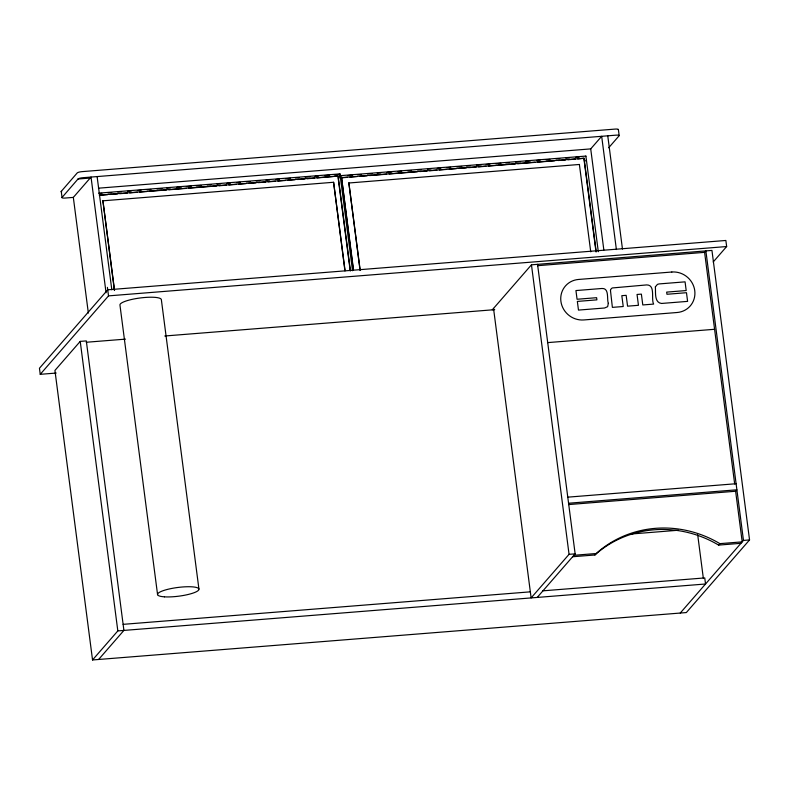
<?xml version="1.0" encoding="UTF-8"?>
<svg xmlns="http://www.w3.org/2000/svg" width="789" height="789" viewBox="0 0 789 789"><rect width="100%" height="100%" fill="white"/><g stroke="black" fill="none" stroke-linecap="round" stroke-linejoin="round"><path stroke-width="1.18" d="M585.793 161.055L585.902 160.305M618.3 129.741A4.172 0.878 -7.4 0 0 615.085 129.09L82.046 171.637A4.172 0.878 -7.4 0 0 77.233 172.919L61.128 191.53A4.172 0.878 -7.4 0 0 61.71 191.895M608.674 147.77L619.089 135.816A4.172 0.878 -7.4 0 0 615.874 135.166L82.835 177.712A4.172 0.878 -7.4 0 0 78.022 178.995L61.917 197.605A4.172 0.878 -7.4 0 0 65.043 198.059L73.328 197.398L91.031 177.061L106.061 292.749M114.415 290.46L102.895 200.682L114.543 290.322M40.239 374.321L108.517 295.875L726.649 246.543L725.86 240.467L107.728 289.8L39.45 368.246L40.239 374.321L56.216 373.049M98.625 659.466L123.912 630.411L86.307 340.907L80.222 341.39L54.934 370.445L92.54 659.959L686.331 612.56L749.55 539.923L711.944 250.419L531.461 264.818L492.257 309.86M350.415 270.696L338.126 176.055L317.109 177.939M352.525 270.735L339.941 173.886L340.227 176.095M345.069 270.696L333.589 182.269L344.941 270.844M353.324 270.035L341.538 177.604L584.067 158.244L596.198 251.671M360.04 270.223L348.846 182.87L360.169 270.085M92.54 659.959L117.827 630.904L705.534 583.998L704.745 577.923L542.566 590.862M98.438 188.186L590.714 148.894L601.672 136.3L616.387 249.551M577.755 158.954L584.067 158.244M585.428 156.607L585.892 156.074L598.309 251.701M579.402 164.605L590.734 251.819M537.506 265.696L704.597 252.352L705.869 250.902L743.465 540.416L680.246 613.053M713.207 261.978L726.649 246.543M537.546 264.335L575.142 553.848L569.056 554.332L531.125 597.914L493.529 308.4M537.21 597.431L575.142 553.848M572.617 556.748L594.926 554.973L596.188 553.523A107.551 102.343 41 0 1 719.893 543.641L742.202 541.865L735.624 491.251L736.896 489.801L568.573 503.234M594.926 554.973A107.551 102.343 41 0 1 718.631 545.1L719.893 543.641M78.003 179.014L90.173 178.048M98.664 193.147L339.941 173.886M99.424 193.581L101.87 193.384M107.994 192.901L111.673 192.605M117.798 192.112L121.467 191.816M127.591 191.332L131.27 191.037M137.394 190.553L141.063 190.257M147.188 189.764L150.867 189.478M156.991 188.985L161.883 188.591M166.785 188.206L170.463 187.91M176.588 187.417L181.48 187.032M186.382 186.638L191.283 186.253M196.185 185.859L201.077 185.464M207.201 184.981L210.88 184.685M217.005 184.192L220.673 183.906M226.798 183.413L230.477 183.117M236.601 182.634L240.27 182.338M246.395 181.855L250.074 181.559M256.198 181.066L259.867 180.77M265.992 180.287L269.67 179.991M275.795 179.507L279.464 179.211M285.588 178.718L290.49 178.334M295.392 177.939L299.061 177.643M305.185 177.16L310.087 176.766M314.989 176.371L318.657 176.085M324.782 175.592L329.684 175.207M334.575 174.813L339.477 174.418M339.704 175.72L585.892 156.074M99.266 195.12L338.126 176.055M100.302 195.248L107.649 194.656M110.105 194.459L117.453 193.877M119.898 193.68L127.256 193.098M129.702 192.901L137.049 192.309M139.505 192.112L146.853 191.53M149.299 191.332L166.449 189.962M168.895 189.774L186.046 188.403M188.492 188.206L216.669 185.957M219.115 185.76L226.463 185.178M228.918 184.981L236.266 184.389M238.712 184.202L246.069 183.61M248.515 183.413L255.863 182.831M258.319 182.634L265.666 182.042M268.112 181.855L275.46 181.263M277.915 181.066L285.263 180.484M287.709 180.287L295.056 179.705M297.512 179.507L304.86 178.916M307.306 178.718L314.663 178.136M339.24 176.253L341.696 176.055M347.821 175.572L352.713 175.178M357.614 174.783L361.293 174.497M367.418 174.004L372.309 173.61M377.211 173.225L380.89 172.929M387.014 172.446L391.906 172.051M398.031 171.558L401.709 171.272M407.834 170.779L411.503 170.483M417.628 170L421.306 169.704M427.431 169.211L431.1 168.925M437.224 168.432L440.903 168.136M447.028 167.653L450.697 167.357M456.821 166.873L461.723 166.479M466.624 166.084L470.293 165.798M476.418 165.305L481.32 164.911M486.221 164.526L489.89 164.23M496.015 163.737L500.916 163.353M505.818 162.958L509.487 162.662M515.611 162.179L520.513 161.784M525.415 161.4L530.307 161.005M536.431 160.512L540.11 160.226M546.235 159.733L549.903 159.437M556.028 158.954L559.707 158.658M565.831 158.165L569.5 157.879M575.625 157.386L579.304 157.09M341.351 177.821L347.476 177.328M349.921 177.14L357.269 176.549M359.725 176.351L367.072 175.769M369.518 175.572L386.669 174.201M389.125 174.004L417.292 171.755M419.738 171.568L427.096 170.976M429.541 170.779L436.889 170.197M439.345 170L446.692 169.408M449.138 169.221L456.486 168.629M458.942 168.432L466.289 167.85M468.735 167.653L476.083 167.071M478.538 166.873L485.886 166.282M488.332 166.084L495.689 165.503M498.135 165.305L515.286 163.934M517.732 163.747L534.883 162.376M537.329 162.179L554.48 160.808M558.158 160.512L565.506 159.93M567.952 159.733L575.299 159.151M102.767 200.83L333.589 182.269M348.718 183.009L579.53 164.457M86.267 342.258L125.52 339.132M164.773 335.996L494.693 309.663M547.497 342.623L714.597 329.289M567.784 497.159L736.107 483.726M568.534 504.585L735.624 491.251M630.559 534.054L678.481 530.228M743.465 540.416L749.55 539.923M573.879 555.298L596.188 553.523M718.631 545.1L740.94 543.315M123.123 624.346L530.336 591.839M704.597 252.352L734.677 483.963M697.693 534.784L703.324 578.169M618.379 129.504L619.168 135.57M607.757 135.816L622.472 249.068M590.714 148.894L603.841 249.965M583.88 158.461L596.011 251.888M531.461 264.818L569.056 554.332M341.538 177.604L353.521 269.808M339.724 176.272L339.96 178.127M338.087 177.495L350.227 270.913M198.927 589.018L161.331 299.504A20.879 4.379 -7.4 0 0 139.466 298.064A20.879 4.379 -7.4 0 0 119.967 305.136L157.573 594.65M97.116 176.568L111.821 289.829M107.412 287.374L108.517 295.875M73.328 197.398L88.358 313.085M61.236 191.323L62.025 197.398M80.222 341.39L117.827 630.904M608.319 303.331L607.648 306.665L604.542 308.006L578.475 310.087L577.351 301.418L596.898 299.859L596.622 297.69L577.065 299.258L575.94 290.559L601.997 288.478C609.532 288.024 606.662 299.1 608.319 303.331M610.459 290.372L612.382 307.375L623.231 306.517L621.821 295.678L626.16 295.333L627.571 306.171L638.449 305.304L637.039 294.465L641.378 294.119L642.788 304.948L653.637 304.09C650.846 299.12 655.787 284.937 646.763 284.908L612.372 287.946A3.669 3.491 41 0 0 610.716 289.602L610.459 290.372M655.363 286.88C655.837 292.186 654.071 302.572 661.537 303.459L687.604 301.378L686.479 292.709L666.952 294.267L666.666 292.108L686.193 290.549L685.069 281.851L659.002 283.932L657.415 284.395L655.363 286.88M671.843 272.018L578.554 279.454A20.879 19.863 41 0 0 560.9 301.319A20.879 19.863 41 0 0 583.811 319.949L677.1 312.503A20.879 19.863 41 0 0 694.754 290.638A20.879 19.863 41 0 0 671.843 272.018M164.457 596.839A20.879 4.379 -7.4 0 0 198.532 590.211A20.879 4.379 -7.4 0 0 171.755 588.446A20.879 4.379 -7.4 0 0 164.457 596.839"/></g></svg>
